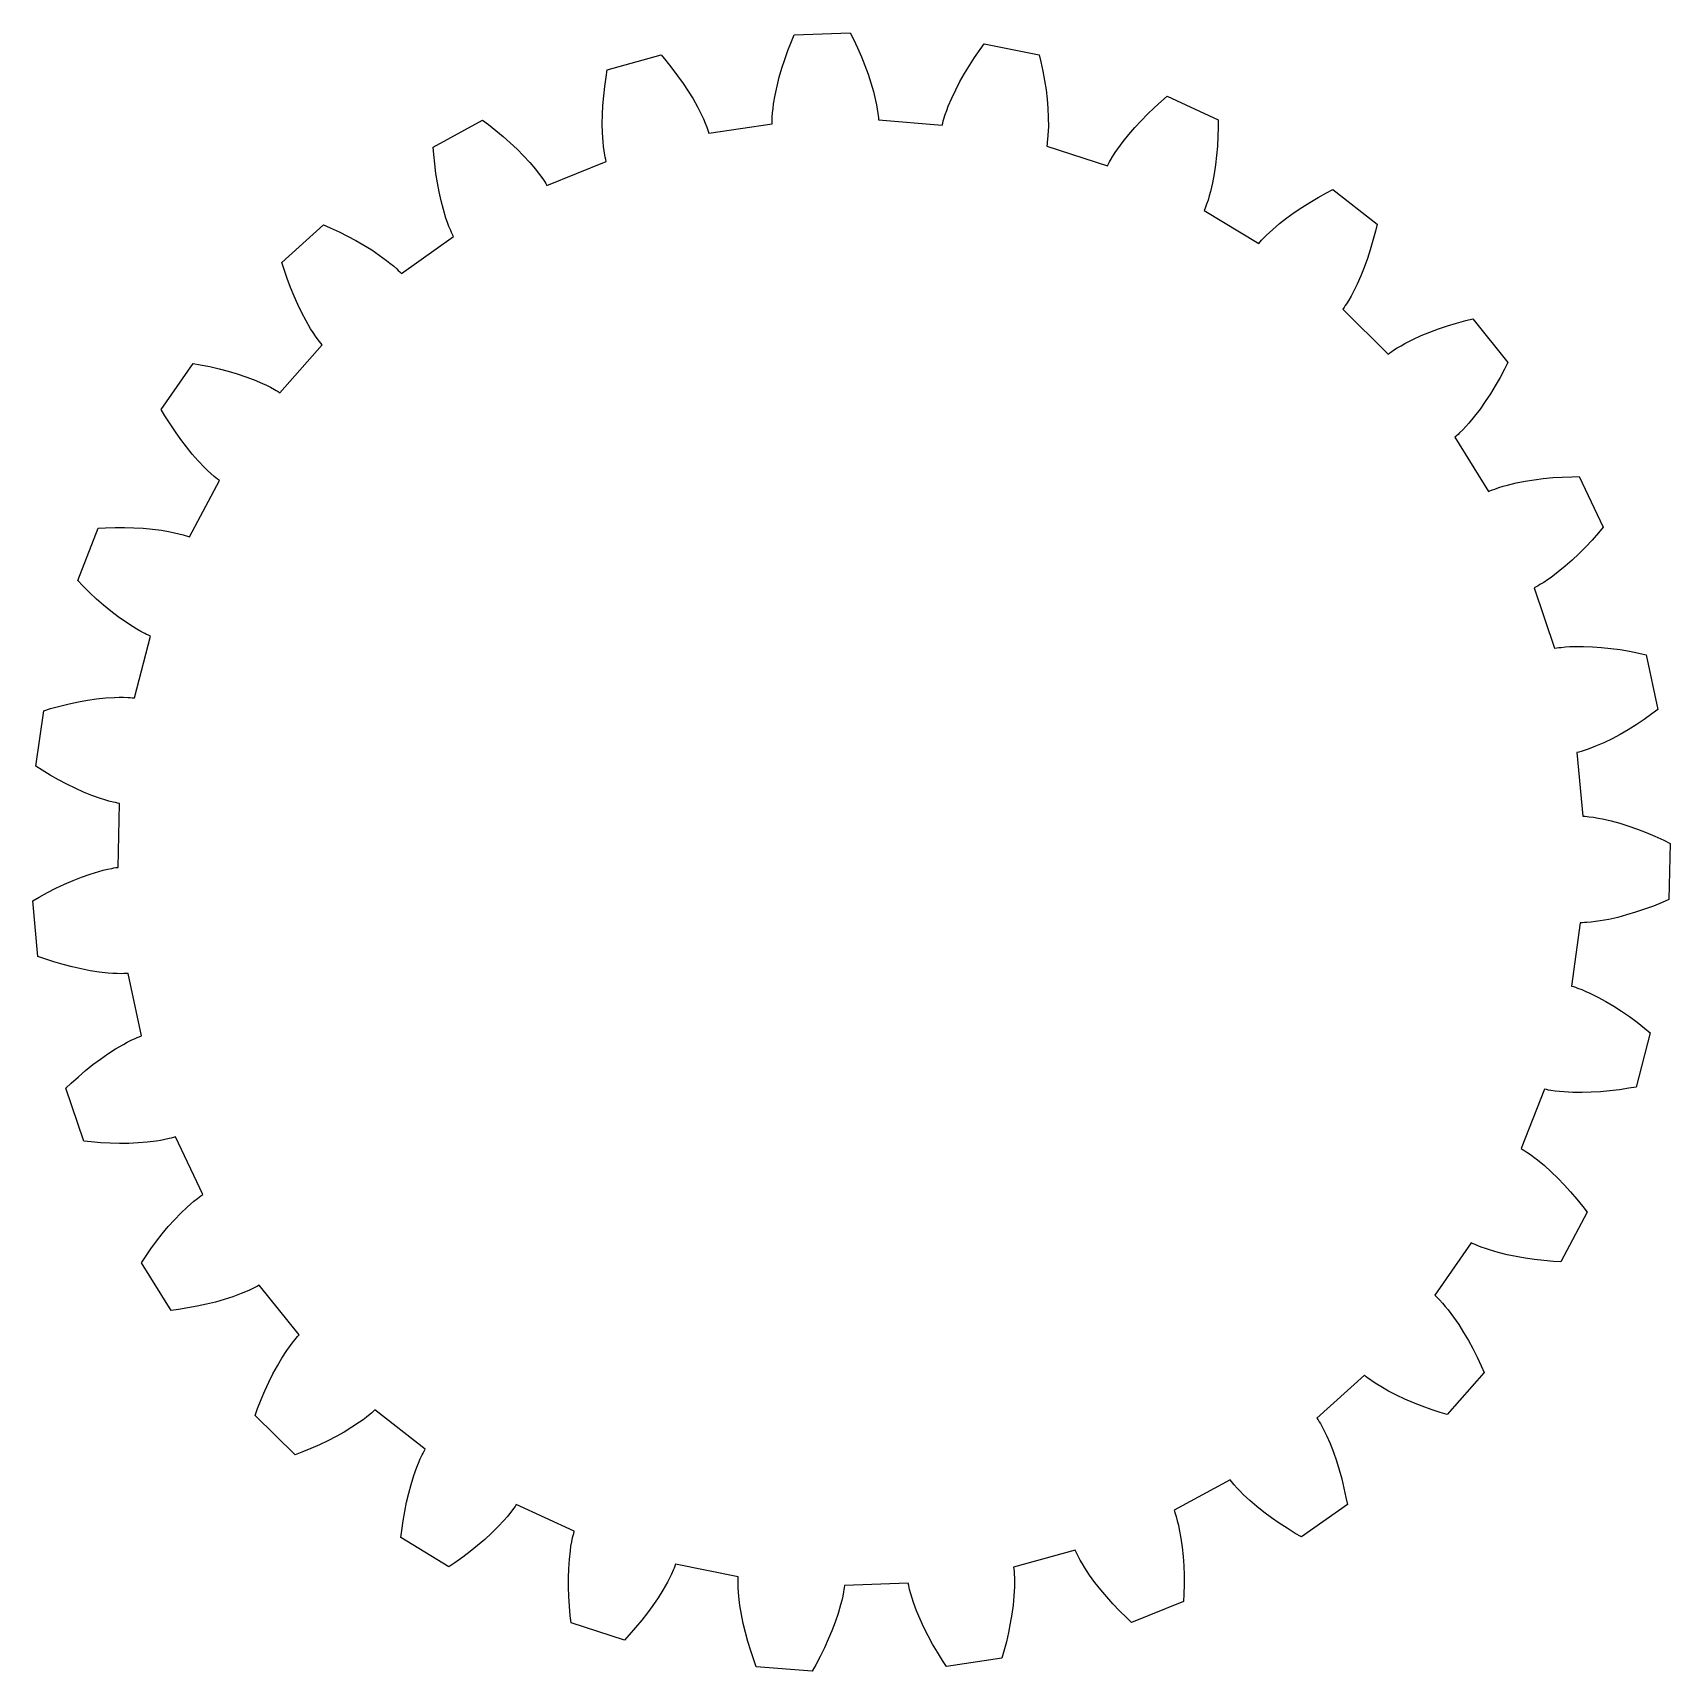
# Model space of a CAD drawing. Extents: x 0 to 47.5, y 0 to 47.5.
import ezdxf

# ---------------------------------------------------------------- set-up
doc = ezdxf.new("R2010")
doc.units = 0

msp = doc.modelspace()

# ---------------------------------------------------------------- linework, layer by layer
for p, q in [((22.11521, 47.45549), (23.73984, 47.51222)), ((23.73984, 47.51222), (23.83425, 47.32368)), ((21.93324, 47.00122), (22.03417, 47.26082)), ((22.03417, 47.26082), (22.11521, 47.45549)), ((23.83425, 47.32368), (23.95305, 47.07176)), ((23.95305, 47.07176), (24.0635, 46.81932)), ((27.34306, 46.79503), (27.50115, 47.02435)), ((27.50115, 47.02435), (27.62489, 47.19509)), ((27.62489, 47.19509), (29.21881, 46.87563)), ((16.69399, 46.43825), (18.26174, 46.86812)), ((18.26174, 46.86812), (18.39709, 46.70643)), ((18.39709, 46.70643), (18.57079, 46.4887)), ((21.75678, 46.48237), (21.84067, 46.74169)), ((21.84067, 46.74169), (21.93324, 47.00122)), ((24.0635, 46.81932), (24.16528, 46.56647)), ((24.16528, 46.56647), (24.25797, 46.31334)), ((27.0517, 46.33086), (27.19314, 46.56385)), ((27.19314, 46.56385), (27.34306, 46.79503)), ((29.21881, 46.87563), (29.2672, 46.67039)), ((29.2672, 46.67039), (29.3247, 46.39786)), ((16.62168, 45.95426), (16.66003, 46.23014)), ((16.66003, 46.23014), (16.69399, 46.43825)), ((18.57079, 46.4887), (18.73648, 46.26853)), ((18.73648, 46.26853), (18.89382, 46.04598)), ((21.61676, 45.96489), (21.68197, 46.22338)), ((21.68197, 46.22338), (21.75678, 46.48237)), ((24.25797, 46.31334), (24.34105, 46.06003)), ((26.79612, 45.85962), (26.91918, 46.0961)), ((26.91918, 46.0961), (27.0517, 46.33086)), ((29.3247, 46.39786), (29.37396, 46.12676)), ((29.37396, 46.12676), (29.41468, 45.85726)), ((16.56963, 45.4087), (16.59146, 45.68038)), ((16.59146, 45.68038), (16.62168, 45.95426)), ((18.89382, 46.04598), (19.04239, 45.82104)), ((19.04239, 45.82104), (19.18164, 45.59372)), ((19.18164, 45.59372), (19.31086, 45.36396)), ((21.51829, 45.45014), (21.56186, 45.70708)), ((21.56186, 45.70708), (21.61676, 45.96489)), ((24.34105, 46.06003), (24.4138, 45.80667)), ((24.4138, 45.80667), (24.47518, 45.55339)), ((26.5816, 45.38145), (26.68325, 45.62141)), ((26.68325, 45.62141), (26.79612, 45.85962)), ((29.41468, 45.85726), (29.4465, 45.58957)), ((29.4465, 45.58957), (29.46892, 45.32393)), ((32.76623, 45.53349), (32.92601, 45.67109)), ((32.92601, 45.67109), (34.40329, 44.99265)), ((16.55273, 44.87288), (16.55657, 45.13944)), ((16.55657, 45.13944), (16.56963, 45.4087)), ((19.31086, 45.36396), (19.429, 45.13167)), ((19.429, 45.13167), (19.48345, 45.01452)), ((21.47811, 45.06701), (21.48768, 45.19435)), ((21.48768, 45.19435), (21.50122, 45.32208)), ((21.50122, 45.32208), (21.51829, 45.45014)), ((24.47518, 45.55339), (24.50114, 45.42684)), ((24.50114, 45.42684), (24.52356, 45.30036)), ((24.52356, 45.30036), (24.54199, 45.174)), ((24.54199, 45.174), (24.5495, 45.11088)), ((26.45415, 45.01792), (26.49283, 45.13961)), ((26.49283, 45.13961), (26.53546, 45.26078)), ((26.53546, 45.26078), (26.5816, 45.38145)), ((29.46892, 45.32393), (29.48128, 45.06062)), ((32.16896, 44.96234), (32.36032, 45.15643)), ((32.36032, 45.15643), (32.55952, 45.34681)), ((32.55952, 45.34681), (32.76623, 45.53349)), ((11.65349, 44.19821), (13.07985, 44.97804)), ((13.07985, 44.97804), (13.24884, 44.85193)), ((13.24884, 44.85193), (13.46806, 44.68012)), ((13.46806, 44.68012), (13.68006, 44.5041)), ((16.55877, 44.60936), (16.55273, 44.87288)), ((19.48345, 45.01452), (19.53443, 44.89662)), ((19.53443, 44.89662), (19.5815, 44.77792)), ((19.5815, 44.77792), (19.60337, 44.71823)), ((19.60337, 44.71823), (19.62394, 44.65827)), ((19.62394, 44.65827), (19.64299, 44.59802)), ((19.64299, 44.59802), (21.47301, 44.87696)), ((21.47301, 44.87696), (21.47325, 44.94016)), ((21.47325, 44.94016), (21.47503, 45.00352)), ((21.47503, 45.00352), (21.47811, 45.06701)), ((24.5495, 45.11088), (24.55569, 45.0478)), ((24.55569, 45.0478), (24.56034, 44.98477)), ((24.56034, 44.98477), (26.40536, 44.83416)), ((26.40536, 44.83416), (26.42016, 44.8956)), ((26.42016, 44.8956), (26.4365, 44.95684)), ((26.4365, 44.95684), (26.45415, 45.01792)), ((29.47867, 44.67088), (29.47132, 44.54265)), ((29.4826, 44.80002), (29.47867, 44.67088)), ((29.48128, 45.06062), (29.4826, 44.80002)), ((31.8116, 44.56274), (31.98588, 44.76447)), ((31.98588, 44.76447), (32.16896, 44.96234)), ((34.40305, 44.78179), (34.39615, 44.50335)), ((34.40329, 44.99265), (34.40305, 44.78179)), ((11.66844, 43.98788), (11.65349, 44.19821)), ((13.68006, 44.5041), (13.88449, 44.32383)), ((13.88449, 44.32383), (14.08093, 44.13922)), ((16.57563, 44.34929), (16.55877, 44.60936)), ((16.58855, 44.22075), (16.57563, 44.34929)), ((16.60483, 44.09334), (16.58855, 44.22075)), ((29.44434, 44.28948), (29.43432, 44.22708)), ((29.43432, 44.22708), (31.19488, 43.65505)), ((29.45286, 44.35229), (29.44434, 44.28948)), ((29.46012, 44.41545), (29.45286, 44.35229)), ((29.47132, 44.54265), (29.46012, 44.41545)), ((31.49258, 44.14693), (31.64683, 44.35699)), ((31.64683, 44.35699), (31.8116, 44.56274)), ((34.38155, 44.22819), (34.35903, 43.95656)), ((34.39615, 44.50335), (34.38155, 44.22819)), ((11.69475, 43.7106), (11.66844, 43.98788)), ((11.7285, 43.43713), (11.69475, 43.7106)), ((14.08093, 44.13922), (14.26885, 43.95014)), ((14.26885, 43.95014), (14.44757, 43.75638)), ((14.44757, 43.75638), (14.6161, 43.55759)), ((14.94739, 43.08767), (16.66375, 43.78113)), ((16.62488, 43.96723), (16.60483, 44.09334)), ((16.63652, 43.90473), (16.62488, 43.96723)), ((16.64941, 43.84267), (16.63652, 43.90473)), ((16.66375, 43.78113), (16.64941, 43.84267)), ((31.19488, 43.65505), (31.22345, 43.71141)), ((31.22345, 43.71141), (31.25347, 43.76724)), ((31.25347, 43.76724), (31.28473, 43.82259)), ((31.28473, 43.82259), (31.35043, 43.93209)), ((31.35043, 43.93209), (31.41986, 44.04015)), ((31.41986, 44.04015), (31.49258, 44.14693)), ((34.32825, 43.68875), (34.28881, 43.4251)), ((34.35903, 43.95656), (34.32825, 43.68875)), ((11.76992, 43.16773), (11.7285, 43.43713)), ((14.6161, 43.55759), (14.69609, 43.45615)), ((14.69609, 43.45615), (14.77289, 43.35319)), ((14.77289, 43.35319), (14.84607, 43.24854)), ((14.84607, 43.24854), (14.88111, 43.1955)), ((34.28881, 43.4251), (34.24011, 43.16604)), ((11.8193, 42.90272), (11.76992, 43.16773)), ((11.87704, 42.64246), (11.8193, 42.90272)), ((14.88111, 43.1955), (14.91495, 43.14191)), ((14.91495, 43.14191), (14.94739, 43.08767)), ((34.1477, 42.78741), (34.11097, 42.66433)), ((34.1813, 42.91216), (34.1477, 42.78741)), ((34.24011, 43.16604), (34.1813, 42.91216)), ((37.30138, 42.73462), (37.54557, 42.8686)), ((37.54557, 42.8686), (37.73277, 42.96564)), ((37.73277, 42.96564), (39.01378, 41.96481)), ((11.94369, 42.38743), (11.87704, 42.64246)), ((12.02006, 42.13827), (11.94369, 42.38743)), ((34.02633, 42.42421), (34.0022, 42.3658)), ((34.0022, 42.3658), (35.58338, 41.40317)), ((34.04911, 42.48336), (34.02633, 42.42421)), ((34.07073, 42.54314), (34.04911, 42.48336)), ((34.11097, 42.66433), (34.07073, 42.54314)), ((36.3928, 42.14418), (36.60891, 42.30027)), ((36.60891, 42.30027), (36.83268, 42.45058)), ((36.83268, 42.45058), (37.06364, 42.59532)), ((37.06364, 42.59532), (37.30138, 42.73462)), ((7.26544, 40.85613), (8.47351, 41.94389)), ((8.47351, 41.94389), (8.66703, 41.86014)), ((8.66703, 41.86014), (8.91997, 41.74352)), ((12.06228, 42.01617), (12.02006, 42.13827)), ((12.10751, 41.89595), (12.06228, 42.01617)), ((12.1561, 41.77786), (12.10751, 41.89595)), ((35.8911, 41.72601), (35.98649, 41.81314)), ((35.98649, 41.81314), (36.18503, 41.98196)), ((36.18503, 41.98196), (36.3928, 42.14418)), ((39.01378, 41.96481), (38.96491, 41.75969)), ((8.91997, 41.74352), (9.16685, 41.62114)), ((9.16685, 41.62114), (9.40734, 41.49287)), ((9.40734, 41.49287), (9.64105, 41.35854)), ((9.64105, 41.35854), (9.86752, 41.21789)), ((10.72667, 40.53515), (12.23684, 41.60574)), ((12.18184, 41.71973), (12.1561, 41.77786)), ((12.20869, 41.66232), (12.18184, 41.71973)), ((12.23684, 41.60574), (12.20869, 41.66232)), ((35.58338, 41.40317), (35.62418, 41.45143)), ((35.62418, 41.45143), (35.66626, 41.49882)), ((35.66626, 41.49882), (35.70944, 41.54548)), ((35.70944, 41.54548), (35.79863, 41.63687)), ((35.79863, 41.63687), (35.8911, 41.72601)), ((38.89398, 41.49034), (38.81633, 41.22597)), ((38.96491, 41.75969), (38.89398, 41.49034)), ((7.3285, 40.65492), (7.26544, 40.85613)), ((9.86752, 41.21789), (10.08611, 41.07057)), ((10.08611, 41.07057), (10.29593, 40.91601)), ((10.29593, 40.91601), (10.39717, 40.83575)), ((38.73177, 40.96686), (38.64006, 40.71336)), ((38.81633, 41.22597), (38.73177, 40.96686)), ((7.41804, 40.39118), (7.3285, 40.65492)), ((7.51395, 40.13286), (7.41804, 40.39118)), ((10.39717, 40.83575), (10.49564, 40.75327)), ((10.49564, 40.75327), (10.59098, 40.66832)), ((10.59098, 40.66832), (10.63731, 40.62479)), ((10.63731, 40.62479), (10.6826, 40.58045)), ((10.6826, 40.58045), (10.72667, 40.53515)), ((38.54088, 40.46591), (38.43375, 40.22507)), ((38.64006, 40.71336), (38.54088, 40.46591)), ((7.61638, 39.88028), (7.51395, 40.13286)), ((38.31798, 39.99159), (38.25651, 39.87795)), ((38.43375, 40.22507), (38.31798, 39.99159)), ((7.72554, 39.6338), (7.61638, 39.88028)), ((7.84175, 39.39388), (7.72554, 39.6338)), ((38.05466, 39.55253), (38.0177, 39.50126)), ((38.0177, 39.50126), (39.33426, 38.19994)), ((38.09046, 39.60483), (38.05466, 39.55253)), ((38.12529, 39.65802), (38.09046, 39.60483)), ((38.19239, 39.76666), (38.12529, 39.65802)), ((38.25651, 39.87795), (38.19239, 39.76666)), ((7.96541, 39.16109), (7.84175, 39.39388)), ((8.09719, 38.93626), (7.96541, 39.16109)), ((40.79145, 38.93101), (41.04955, 39.01857)), ((41.04955, 39.01857), (41.31301, 39.0993)), ((41.31301, 39.0993), (41.58151, 39.17336)), ((41.58151, 39.17336), (41.78605, 39.22461)), ((41.78605, 39.22461), (42.80172, 37.95533)), ((7.20836, 37.07808), (8.43094, 38.46807)), ((8.16643, 38.82719), (8.09719, 38.93626)), ((8.23816, 38.72063), (8.16643, 38.82719)), ((8.31268, 38.61694), (8.23816, 38.72063)), ((8.35113, 38.56631), (8.31268, 38.61694)), ((8.3905, 38.51664), (8.35113, 38.56631)), ((8.43094, 38.46807), (8.3905, 38.51664)), ((39.70815, 38.44311), (39.82106, 38.50589)), ((39.82106, 38.50589), (40.05317, 38.62438)), ((40.05317, 38.62438), (40.29276, 38.7343)), ((40.29276, 38.7343), (40.53904, 38.83636)), ((40.53904, 38.83636), (40.79145, 38.93101)), ((39.33426, 38.19994), (39.38509, 38.23748)), ((39.38509, 38.23748), (39.43698, 38.2739)), ((39.43698, 38.2739), (39.48975, 38.30934)), ((39.48975, 38.30934), (39.59761, 38.3777)), ((39.59761, 38.3777), (39.70815, 38.44311)), ((3.76641, 36.59219), (4.69107, 37.92922)), ((4.69107, 37.92922), (4.89868, 37.89237)), ((4.89868, 37.89237), (5.1717, 37.83722)), ((5.1717, 37.83722), (5.44014, 37.77507)), ((5.44014, 37.77507), (5.70373, 37.70572)), ((5.70373, 37.70572), (5.96213, 37.6289)), ((5.96213, 37.6289), (6.21493, 37.54428)), ((6.21493, 37.54428), (6.46159, 37.45133)), ((42.57573, 37.52128), (42.4392, 37.28194)), ((42.70687, 37.76701), (42.57573, 37.52128)), ((42.80172, 37.95533), (42.70687, 37.76701)), ((6.46159, 37.45133), (6.70141, 37.34933)), ((6.70141, 37.34933), (6.81842, 37.29458)), ((6.81842, 37.29458), (6.93326, 37.23704)), ((6.93326, 37.23704), (7.04562, 37.17636)), ((7.04562, 37.17636), (7.10074, 37.14469)), ((7.10074, 37.14469), (7.15503, 37.11199)), ((7.15503, 37.11199), (7.20836, 37.07808)), ((42.29717, 37.04931), (42.14947, 36.8238)), ((42.4392, 37.28194), (42.29717, 37.04931)), ((3.87417, 36.41094), (3.76641, 36.59219)), ((41.9959, 36.6059), (41.83612, 36.39625)), ((42.14947, 36.8238), (41.9959, 36.6059)), ((4.02213, 36.17496), (3.87417, 36.41094)), ((4.17502, 35.94572), (4.02213, 36.17496)), ((41.5836, 36.09937), (41.49555, 36.00586)), ((41.66962, 36.19576), (41.5836, 36.09937)), ((41.83612, 36.39625), (41.66962, 36.19576)), ((4.33294, 35.72357), (4.17502, 35.94572)), ((4.496, 35.50891), (4.33294, 35.72357)), ((41.31214, 35.82927), (41.26436, 35.7879)), ((41.26436, 35.7879), (42.24533, 34.21803)), ((41.35904, 35.8719), (41.31214, 35.82927)), ((41.4052, 35.91562), (41.35904, 35.8719)), ((41.49555, 36.00586), (41.4052, 35.91562)), ((4.6644, 35.30225), (4.496, 35.50891)), ((4.83842, 35.10426), (4.6644, 35.30225)), ((5.0185, 34.91588), (4.83842, 35.10426)), ((5.11103, 34.82572), (5.0185, 34.91588)), ((5.2054, 34.73858), (5.11103, 34.82572)), ((5.30182, 34.65486), (5.2054, 34.73858)), ((4.58215, 32.90281), (5.45122, 34.53728)), ((5.35091, 34.61447), (5.30182, 34.65486)), ((5.40067, 34.57521), (5.35091, 34.61447)), ((5.45122, 34.53728), (5.40067, 34.57521)), ((42.24533, 34.21803), (42.30345, 34.24285)), ((42.30345, 34.24285), (42.36233, 34.26631)), ((42.36233, 34.26631), (42.42185, 34.28863)), ((42.42185, 34.28863), (42.54257, 34.33027)), ((42.54257, 34.33027), (42.66521, 34.36843)), ((42.66521, 34.36843), (42.78956, 34.40348)), ((42.78956, 34.40348), (43.04274, 34.46524)), ((43.04274, 34.46524), (43.30122, 34.51695)), ((43.30122, 34.51695), (43.56439, 34.55946)), ((43.56439, 34.55946), (43.83183, 34.59335)), ((43.83183, 34.59335), (44.10317, 34.61903)), ((44.10317, 34.61903), (44.37814, 34.63682)), ((44.37814, 34.63682), (44.65649, 34.64696)), ((44.65649, 34.64696), (44.86733, 34.64966)), ((44.86733, 34.64966), (45.56291, 33.18037)), ((1.34504, 31.63625), (1.93643, 33.15048)), ((1.93643, 33.15048), (2.14694, 33.1625)), ((2.14694, 33.1625), (2.42532, 33.1718)), ((2.42532, 33.1718), (2.70086, 33.17323)), ((2.70086, 33.17323), (2.97334, 33.16654)), ((2.97334, 33.16654), (3.24248, 33.15139)), ((3.24248, 33.15139), (3.50798, 33.12734)), ((3.50798, 33.12734), (3.76943, 33.09379)), ((3.76943, 33.09379), (4.02631, 33.04984)), ((4.02631, 33.04984), (4.1528, 33.02355)), ((4.1528, 33.02355), (4.27781, 32.99404)), ((4.27781, 32.99404), (4.40113, 32.96091)), ((4.40113, 32.96091), (4.46207, 32.94281)), ((4.46207, 32.94281), (4.52244, 32.9235)), ((4.52244, 32.9235), (4.58215, 32.90281)), ((45.24291, 32.81014), (45.05487, 32.60873)), ((45.42718, 33.019), (45.24291, 32.81014)), ((45.56291, 33.18037), (45.42718, 33.019)), ((44.86301, 32.41513), (44.66729, 32.22976)), ((45.05487, 32.60873), (44.86301, 32.41513)), ((44.26378, 31.886), (44.05554, 31.72931)), ((44.46761, 32.05315), (44.26378, 31.886)), ((44.66729, 32.22976), (44.46761, 32.05315)), ((1.49169, 31.48474), (1.34504, 31.63625)), ((1.69008, 31.28924), (1.49169, 31.48474)), ((43.62318, 31.45513), (43.56715, 31.4259)), ((43.56715, 31.4259), (44.15963, 29.67213)), ((43.67865, 31.4858), (43.62318, 31.45513)), ((43.73364, 31.5177), (43.67865, 31.4858)), ((43.84236, 31.58467), (43.73364, 31.5177)), ((43.94961, 31.65535), (43.84236, 31.58467)), ((44.05554, 31.72931), (43.94961, 31.65535)), ((1.89171, 31.10144), (1.69008, 31.28924)), ((2.09661, 30.9217), (1.89171, 31.10144)), ((2.30478, 30.75043), (2.09661, 30.9217)), ((2.5163, 30.58817), (2.30478, 30.75043)), ((2.73129, 30.43565), (2.5163, 30.58817)), ((2.94996, 30.29387), (2.73129, 30.43565)), ((3.06078, 30.22748), (2.94996, 30.29387)), ((2.98962, 28.23444), (3.45832, 30.02527)), ((3.1727, 30.16445), (3.06078, 30.22748)), ((3.28583, 30.10523), (3.1727, 30.16445)), ((3.34291, 30.07725), (3.28583, 30.10523)), ((3.40039, 30.05052), (3.34291, 30.07725)), ((3.45832, 30.02527), (3.40039, 30.05052)), ((44.15963, 29.67213), (44.22191, 29.68287)), ((44.22191, 29.68287), (44.28461, 29.69212)), ((44.28461, 29.69212), (44.34768, 29.70011)), ((44.34768, 29.70011), (44.47474, 29.71279)), ((44.47474, 29.71279), (44.60288, 29.72164)), ((44.60288, 29.72164), (44.73196, 29.72706)), ((44.73196, 29.72706), (44.99256, 29.72877)), ((44.99256, 29.72877), (45.256, 29.71948)), ((45.256, 29.71948), (45.52188, 29.70015)), ((45.52188, 29.70015), (45.78992, 29.67145)), ((45.78992, 29.67145), (46.05988, 29.63387)), ((46.05988, 29.63387), (46.33154, 29.58777)), ((46.33154, 29.58777), (46.60472, 29.53344)), ((46.60472, 29.53344), (46.8105, 29.48744)), ((46.8105, 29.48744), (47.14849, 27.89735)), ((0.82889, 27.99878), (1.09667, 28.06372)), ((1.09667, 28.06372), (1.36335, 28.12004)), ((1.36335, 28.12004), (1.62873, 28.16737)), ((1.62873, 28.16737), (1.89262, 28.2052)), ((1.89262, 28.2052), (2.15476, 28.23284)), ((2.15476, 28.23284), (2.41485, 28.24932)), ((2.41485, 28.24932), (2.54399, 28.25291)), ((2.54399, 28.25291), (2.67244, 28.25302)), ((2.67244, 28.25302), (2.80008, 28.24923)), ((2.80008, 28.24923), (2.86355, 28.24566)), ((2.86355, 28.24566), (2.92674, 28.24081)), ((2.92674, 28.24081), (2.98962, 28.23444)), ((0.13185, 26.25549), (0.35809, 27.86529)), ((0.35809, 27.86529), (0.56016, 27.92553)), ((0.56016, 27.92553), (0.82889, 27.99878)), ((46.75174, 27.61089), (46.52231, 27.45828)), ((46.9792, 27.77163), (46.75174, 27.61089)), ((47.14849, 27.89735), (46.9792, 27.77163)), ((46.05779, 27.1789), (45.82275, 27.0531)), ((46.29098, 27.31414), (46.05779, 27.1789)), ((46.52231, 27.45828), (46.29098, 27.31414)), ((44.86317, 26.66595), (44.80191, 26.65043)), ((44.80191, 26.65043), (44.97398, 24.80728)), ((44.92422, 26.68299), (44.86317, 26.66595)), ((44.98508, 26.70135), (44.92422, 26.68299)), ((45.10632, 26.74144), (44.98508, 26.70135)), ((45.22698, 26.78548), (45.10632, 26.74144)), ((45.34711, 26.83302), (45.22698, 26.78548)), ((45.58588, 26.93746), (45.34711, 26.83302)), ((45.82275, 27.0531), (45.58588, 26.93746)), ((0.30948, 26.14188), (0.13185, 26.25549)), ((0.54761, 25.9974), (0.30948, 26.14188)), ((0.78712, 25.86117), (0.54761, 25.9974)), ((1.02794, 25.73352), (0.78712, 25.86117)), ((1.27, 25.61488), (1.02794, 25.73352)), ((1.51324, 25.50578), (1.27, 25.61488)), ((1.75761, 25.40694), (1.51324, 25.50578)), ((2.00308, 25.31942), (1.75761, 25.40694)), ((2.12623, 25.28037), (2.00308, 25.31942)), ((2.24966, 25.24486), (2.12623, 25.28037)), ((2.37341, 25.21332), (2.24966, 25.24486)), ((2.4354, 25.19925), (2.37341, 25.21332)), ((2.49749, 25.1865), (2.4354, 25.19925)), ((2.55968, 25.17529), (2.49749, 25.1865)), ((2.51661, 23.32464), (2.55968, 25.17529)), ((44.97398, 24.80728), (44.97398, 24.80728)), ((44.97398, 24.80728), (45.03705, 24.80337)), ((45.03705, 24.80337), (45.1002, 24.79792)), ((45.1002, 24.79792), (45.16341, 24.79114)), ((45.16341, 24.79114), (45.28998, 24.77418)), ((45.28998, 24.77418), (45.4167, 24.75324)), ((45.4167, 24.75324), (45.54355, 24.72875)), ((45.54355, 24.72875), (45.79752, 24.67032)), ((45.79752, 24.67032), (46.05171, 24.60052)), ((46.05171, 24.60052), (46.30597, 24.5204)), ((46.30597, 24.5204), (46.56017, 24.43066)), ((46.56017, 24.43066), (46.81418, 24.33183)), ((46.81418, 24.33183), (47.06789, 24.22432)), ((47.06789, 24.22432), (47.32118, 24.10846)), ((47.32118, 24.10846), (47.5108, 24.01625)), ((47.5108, 24.01625), (47.47298, 22.39107)), ((2.07873, 23.23984), (2.20369, 23.26958)), ((2.20369, 23.26958), (2.32876, 23.29532)), ((2.32876, 23.29532), (2.39135, 23.30649)), ((2.39135, 23.30649), (2.45396, 23.31634)), ((2.45396, 23.31634), (2.51661, 23.32464)), ((0.71406, 22.72198), (0.96056, 22.83828)), ((0.96056, 22.83828), (1.20787, 22.94554)), ((1.20787, 22.94554), (1.45592, 23.0432)), ((1.45592, 23.0432), (1.70462, 23.13056)), ((1.70462, 23.13056), (1.9539, 23.20657)), ((1.9539, 23.20657), (2.07873, 23.23984)), ((0.04114, 22.35857), (0.22388, 22.46379)), ((0.19224, 20.73999), (0.04114, 22.35857)), ((0.22388, 22.46379), (0.46847, 22.59703)), ((0.46847, 22.59703), (0.71406, 22.72198)), ((47.47298, 22.39107), (47.27926, 22.30777)), ((45.98828, 21.87531), (45.73112, 21.81742)), ((46.24599, 21.94352), (45.98828, 21.87531)), ((46.50409, 22.02134), (46.24599, 21.94352)), ((46.76242, 22.10824), (46.50409, 22.02134)), ((47.02086, 22.20382), (46.76242, 22.10824)), ((47.27926, 22.30777), (47.02086, 22.20382)), ((44.90209, 21.71891), (44.64446, 19.88577)), ((44.96528, 21.71989), (44.90209, 21.71891)), ((45.02862, 21.7224), (44.96528, 21.71989)), ((45.09207, 21.72622), (45.02862, 21.7224)), ((45.21929, 21.73728), (45.09207, 21.72622)), ((45.34685, 21.7523), (45.21929, 21.73728)), ((45.47471, 21.77086), (45.34685, 21.7523)), ((45.73112, 21.81742), (45.47471, 21.77086)), ((0.39129, 20.67041), (0.19224, 20.73999)), ((0.65632, 20.58474), (0.39129, 20.67041)), ((0.9208, 20.50741), (0.65632, 20.58474)), ((1.18456, 20.43874), (0.9208, 20.50741)), ((1.44746, 20.37912), (1.18456, 20.43874)), ((1.7093, 20.32905), (1.44746, 20.37912)), ((1.96987, 20.28924), (1.7093, 20.32905)), ((2.22891, 20.26068), (1.96987, 20.28924)), ((2.35775, 20.25109), (2.22891, 20.26068)), ((2.48605, 20.245), (2.35775, 20.25109)), ((2.61372, 20.24285), (2.48605, 20.245)), ((2.67729, 20.24346), (2.61372, 20.24285)), ((2.74065, 20.24537), (2.67729, 20.24346)), ((2.80375, 20.24881), (2.74065, 20.24537)), ((3.18863, 18.4381), (2.80375, 20.24881)), ((44.64446, 19.88577), (44.70494, 19.86742)), ((44.70494, 19.86742), (44.76512, 19.84755)), ((44.76512, 19.84755), (44.82507, 19.82638)), ((44.82507, 19.82638), (44.94431, 19.78069)), ((44.94431, 19.78069), (45.06279, 19.73108)), ((45.06279, 19.73108), (45.18057, 19.67801)), ((45.18057, 19.67801), (45.41422, 19.56258)), ((45.41422, 19.56258), (45.64546, 19.43604)), ((45.64546, 19.43604), (45.87439, 19.29944)), ((45.87439, 19.29944), (46.10104, 19.1535)), ((46.10104, 19.1535), (46.32541, 18.99875)), ((46.32541, 18.99875), (46.54749, 18.83564)), ((46.93048, 18.53103), (46.51888, 16.95838)), ((46.54749, 18.83564), (46.76723, 18.66449)), ((46.76723, 18.66449), (46.93048, 18.53103)), ((2.22144, 17.91964), (2.44329, 18.062)), ((2.44329, 18.062), (2.66832, 18.19345)), ((2.66832, 18.19345), (2.78211, 18.25461)), ((2.78211, 18.25461), (2.89684, 18.31236)), ((2.89684, 18.31236), (3.01261, 18.36626)), ((3.01261, 18.36626), (3.07093, 18.39156)), ((3.07093, 18.39156), (3.12958, 18.41558)), ((3.12958, 18.41558), (3.18863, 18.4381)), ((1.57365, 17.43599), (1.78668, 17.606)), ((1.78668, 17.606), (2.0026, 17.7674)), ((2.0026, 17.7674), (2.22144, 17.91964)), ((1.15622, 17.07172), (1.36349, 17.25778)), ((1.36349, 17.25778), (1.57365, 17.43599)), ((1.00268, 16.92719), (1.15622, 17.07172)), ((1.52298, 15.38709), (1.00268, 16.92719)), ((43.86229, 16.89723), (43.18885, 15.17291)), ((43.924, 16.8836), (43.86229, 16.89723)), ((43.98621, 16.87144), (43.924, 16.8836)), ((44.04883, 16.86053), (43.98621, 16.87144)), ((44.17517, 16.84194), (44.04883, 16.86053)), ((44.30276, 16.82715), (44.17517, 16.84194)), ((44.43145, 16.81572), (44.30276, 16.82715)), ((44.69169, 16.80189), (44.43145, 16.81572)), ((44.95527, 16.79892), (44.69169, 16.80189)), ((45.22176, 16.80586), (44.95527, 16.79892)), ((45.49085, 16.82205), (45.22176, 16.80586)), ((45.76226, 16.84704), (45.49085, 16.82205)), ((46.03577, 16.88045), (45.76226, 16.84704)), ((46.31118, 16.922), (46.03577, 16.88045)), ((46.51888, 16.95838), (46.31118, 16.922)), ((1.73271, 15.36529), (1.52298, 15.38709)), ((2.01035, 15.34305), (1.73271, 15.36529)), ((2.28553, 15.3288), (2.01035, 15.34305)), ((2.55802, 15.32281), (2.28553, 15.3288)), ((2.82758, 15.32542), (2.55802, 15.32281)), ((3.09391, 15.33709), (2.82758, 15.32542)), ((3.35664, 15.35844), (3.09391, 15.33709)), ((3.61528, 15.39039), (3.35664, 15.35844)), ((3.74286, 15.41077), (3.61528, 15.39039)), ((3.8691, 15.43443), (3.74286, 15.41077)), ((3.99384, 15.46178), (3.8691, 15.43443)), ((4.05555, 15.47703), (3.99384, 15.46178)), ((4.11676, 15.4935), (4.05555, 15.47703)), ((4.17736, 15.5114), (4.11676, 15.4935)), ((4.96944, 13.83826), (4.17736, 15.5114)), ((43.18885, 15.17291), (43.24346, 15.14111)), ((43.24346, 15.14111), (43.29745, 15.10789)), ((43.29745, 15.10789), (43.35089, 15.07347)), ((43.35089, 15.07347), (43.45638, 15.00151)), ((43.45638, 15.00151), (43.56023, 14.92592)), ((43.56023, 14.92592), (43.6626, 14.84711)), ((43.6626, 14.84711), (43.86333, 14.68091)), ((43.86333, 14.68091), (44.05916, 14.50446)), ((44.05916, 14.50446), (44.25041, 14.31874)), ((44.25041, 14.31874), (44.43729, 14.12447)), ((4.86565, 13.76583), (4.91719, 13.80273)), ((4.91719, 13.80273), (4.96944, 13.83826)), ((44.43729, 14.12447), (44.61993, 13.92215)), ((44.61993, 13.92215), (44.79841, 13.71222)), ((4.14789, 13.11072), (4.33093, 13.30041)), ((4.33093, 13.30041), (4.51958, 13.48021)), ((4.51958, 13.48021), (4.6162, 13.56597)), ((4.6162, 13.56597), (4.71452, 13.64862)), ((4.71452, 13.64862), (4.81474, 13.72776)), ((4.81474, 13.72776), (4.86565, 13.76583)), ((45.10083, 13.32749), (44.33764, 11.89216)), ((44.79841, 13.71222), (44.97276, 13.495)), ((44.97276, 13.495), (45.10083, 13.32749)), ((3.79718, 12.70528), (3.97006, 12.91212)), ((3.97006, 12.91212), (4.14789, 13.11072)), ((3.46571, 12.26885), (3.6291, 12.49072)), ((3.6291, 12.49072), (3.79718, 12.70528)), ((41.73856, 12.44531), (40.68562, 10.92278)), ((41.79546, 12.41782), (41.73856, 12.44531)), ((41.85319, 12.39164), (41.79546, 12.41782)), ((41.91161, 12.36658), (41.85319, 12.39164)), ((42.03026, 12.31936), (41.91161, 12.36658)), ((3.19086, 11.86396), (3.30693, 12.04)), ((3.30693, 12.04), (3.46571, 12.26885)), ((42.151, 12.27554), (42.03026, 12.31936)), ((42.27358, 12.23474), (42.151, 12.27554)), ((42.52361, 12.16127), (42.27358, 12.23474)), ((42.7794, 12.09759), (42.52361, 12.16127)), ((43.04031, 12.04288), (42.7794, 12.09759)), ((43.30588, 11.99659), (43.04031, 12.04288)), ((43.57574, 11.95831), (43.30588, 11.99659)), ((43.84958, 11.92774), (43.57574, 11.95831)), ((44.12716, 11.90466), (43.84958, 11.92774)), ((44.33764, 11.89216), (44.12716, 11.90466)), ((4.05231, 10.48536), (3.19086, 11.86396)), ((6.08745, 10.97109), (5.84315, 10.88036)), ((6.20689, 11.02034), (6.08745, 10.97109)), ((6.32427, 11.07248), (6.20689, 11.02034)), ((6.43934, 11.12786), (6.32427, 11.07248)), ((6.49587, 11.15693), (6.43934, 11.12786)), ((6.55163, 11.18707), (6.49587, 11.15693)), ((6.60647, 11.21847), (6.55163, 11.18707)), ((7.76306, 9.77309), (6.60647, 11.21847)), ((40.68562, 10.92278), (40.73142, 10.87924)), ((4.26141, 10.51252), (4.05231, 10.48536)), ((4.5367, 10.5549), (4.26141, 10.51252)), ((4.80774, 10.6045), (4.5367, 10.5549)), ((5.07427, 10.66151), (4.80774, 10.6045)), ((5.33596, 10.72622), (5.07427, 10.66151)), ((5.59242, 10.79899), (5.33596, 10.72622)), ((5.84315, 10.88036), (5.59242, 10.79899)), ((40.73142, 10.87924), (40.77629, 10.83447)), ((40.77629, 10.83447), (40.82036, 10.78865)), ((40.82036, 10.78865), (40.90641, 10.6943)), ((40.90641, 10.6943), (40.99003, 10.5968)), ((40.99003, 10.5968), (41.07146, 10.4965)), ((41.07146, 10.4965), (41.22845, 10.28849)), ((41.22845, 10.28849), (41.37831, 10.07163)), ((41.37831, 10.07163), (41.52158, 9.84682)), ((7.48213, 9.42668), (7.55874, 9.52977)), ((7.55874, 9.52977), (7.638, 9.62989)), ((7.638, 9.62989), (7.67876, 9.67867)), ((7.67876, 9.67867), (7.7204, 9.72647)), ((7.7204, 9.72647), (7.76306, 9.77309)), ((41.52158, 9.84682), (41.65862, 9.61468)), ((41.65862, 9.61468), (41.78968, 9.3757)), ((7.13143, 8.87571), (7.26579, 9.10249)), ((7.26579, 9.10249), (7.40789, 9.32095)), ((7.40789, 9.32095), (7.48213, 9.42668)), ((41.78968, 9.3757), (41.91493, 9.13026)), ((41.91493, 9.13026), (42.03448, 8.8787)), ((6.88367, 8.40031), (7.00419, 8.64144)), ((7.00419, 8.64144), (7.13143, 8.87571)), ((38.64539, 8.60315), (37.26971, 7.36449)), ((38.69442, 8.56328), (38.64539, 8.60315)), ((38.74455, 8.5245), (38.69442, 8.56328)), ((42.12047, 8.68617), (41.04685, 7.46552)), ((42.03448, 8.8787), (42.12047, 8.68617)), ((6.66178, 7.8992), (6.7696, 8.15277)), ((6.7696, 8.15277), (6.88367, 8.40031)), ((38.79562, 8.48664), (38.74455, 8.5245)), ((38.90018, 8.41333), (38.79562, 8.48664)), ((39.00756, 8.34285), (38.90018, 8.41333)), ((39.11742, 8.27488), (39.00756, 8.34285)), ((39.34378, 8.14572), (39.11742, 8.27488)), ((39.57799, 8.02477), (39.34378, 8.14572)), ((6.48772, 7.44184), (6.56006, 7.6399)), ((6.56006, 7.6399), (6.66178, 7.8992)), ((9.96012, 7.60144), (9.91399, 7.55825)), ((11.41886, 6.46176), (9.96012, 7.60144)), ((39.81925, 7.91137), (39.57799, 8.02477)), ((40.06698, 7.80508), (39.81925, 7.91137)), ((40.32074, 7.7056), (40.06698, 7.80508)), ((40.58015, 7.6127), (40.32074, 7.7056)), ((40.84492, 7.52623), (40.58015, 7.6127)), ((7.64387, 6.29906), (6.48772, 7.44184)), ((9.51214, 7.24104), (9.29535, 7.09641)), ((9.617, 7.3165), (9.51214, 7.24104)), ((9.7192, 7.39431), (9.617, 7.3165)), ((9.81839, 7.47473), (9.7192, 7.39431)), ((9.86669, 7.51606), (9.81839, 7.47473)), ((9.91399, 7.55825), (9.86669, 7.51606)), ((37.26971, 7.36449), (37.30424, 7.31156)), ((37.30424, 7.31156), (37.33757, 7.25765)), ((37.33757, 7.25765), (37.36989, 7.2029)), ((37.36989, 7.2029), (37.43186, 7.09125)), ((41.04685, 7.46552), (40.84492, 7.52623)), ((8.59767, 6.70615), (8.35147, 6.58921)), ((8.83738, 6.82946), (8.59767, 6.70615)), ((9.07015, 6.95942), (8.83738, 6.82946)), ((9.29535, 7.09641), (9.07015, 6.95942)), ((37.43186, 7.09125), (37.49074, 6.9771)), ((37.49074, 6.9771), (37.54685, 6.86072)), ((37.54685, 6.86072), (37.65163, 6.62211)), ((7.84108, 6.37371), (7.64387, 6.29906)), ((8.09917, 6.47844), (7.84108, 6.37371)), ((8.35147, 6.58921), (8.09917, 6.47844)), ((11.22539, 6.05989), (11.27616, 6.17788)), ((11.27616, 6.17788), (11.3302, 6.29358)), ((11.3302, 6.29358), (11.35861, 6.35044)), ((11.35861, 6.35044), (11.3881, 6.40655)), ((11.3881, 6.40655), (11.41886, 6.46176)), ((37.65163, 6.62211), (37.74744, 6.37654)), ((37.74744, 6.37654), (37.835, 6.12475)), ((11.08965, 5.69455), (11.17754, 5.93989)), ((11.17754, 5.93989), (11.22539, 6.05989)), ((37.835, 6.12475), (37.91482, 5.86726)), ((37.91482, 5.86726), (37.98723, 5.6045)), ((10.94142, 5.1856), (11.01121, 5.44289)), ((11.01121, 5.44289), (11.08965, 5.69455)), ((34.74953, 5.5779), (33.12528, 4.68988)), ((34.78805, 5.5278), (34.74953, 5.5779)), ((34.82788, 5.47849), (34.78805, 5.5278)), ((34.86884, 5.42988), (34.82788, 5.47849)), ((34.95368, 5.33443), (34.86884, 5.42988)), ((35.04191, 5.24109), (34.95368, 5.33443)), ((35.13314, 5.14962), (35.04191, 5.24109)), ((37.98723, 5.6045), (38.0525, 5.3368)), ((38.0525, 5.3368), (38.11082, 5.06444)), ((10.82586, 4.656), (10.87976, 4.92318)), ((10.87976, 4.92318), (10.94142, 5.1856)), ((13.9863, 4.75069), (13.94883, 4.69934)), ((14.0226, 4.80265), (13.9863, 4.75069)), ((14.05752, 4.85532), (14.0226, 4.80265)), ((15.73976, 4.08276), (14.05752, 4.85532)), ((35.3236, 4.97174), (35.13314, 5.14962)), ((35.52361, 4.80004), (35.3236, 4.97174)), ((35.73222, 4.63405), (35.52361, 4.80004)), ((38.15009, 4.85727), (36.82391, 3.91712)), ((38.11082, 5.06444), (38.15009, 4.85727)), ((10.74024, 4.10864), (10.77942, 4.3844)), ((10.77942, 4.3844), (10.82586, 4.656)), ((13.70473, 4.40132), (13.52713, 4.21059)), ((13.78935, 4.49893), (13.70473, 4.40132)), ((13.87086, 4.59821), (13.78935, 4.49893)), ((13.94883, 4.69934), (13.87086, 4.59821)), ((33.12528, 4.68988), (33.14667, 4.63041)), ((33.14667, 4.63041), (33.16667, 4.57027)), ((33.16667, 4.57027), (33.18549, 4.50954)), ((33.18549, 4.50954), (33.22005, 4.38661)), ((33.22005, 4.38661), (33.25101, 4.26195)), ((35.94876, 4.4735), (35.73222, 4.63405)), ((36.17273, 4.31818), (35.94876, 4.4735)), ((36.40373, 4.16796), (36.17273, 4.31818)), ((10.71552, 3.89923), (10.74024, 4.10864)), ((12.10405, 3.05388), (10.71552, 3.89923)), ((13.14307, 3.84522), (12.93826, 3.66995)), ((13.33959, 4.02536), (13.14307, 3.84522)), ((13.52713, 4.21059), (13.33959, 4.02536)), ((15.66638, 3.77362), (15.69228, 3.89867)), ((15.69228, 3.89867), (15.70681, 3.96055)), ((15.70681, 3.96055), (15.72257, 4.02195)), ((15.72257, 4.02195), (15.73976, 4.08276)), ((33.25101, 4.26195), (33.27877, 4.13578)), ((33.27877, 4.13578), (33.32571, 3.87943)), ((33.32571, 3.87943), (33.3623, 3.61839)), ((36.64142, 4.02276), (36.40373, 4.16796)), ((36.82391, 3.91712), (36.64142, 4.02276)), ((12.50571, 3.33342), (12.27873, 3.172)), ((12.72566, 3.49939), (12.50571, 3.33342)), ((12.93826, 3.66995), (12.72566, 3.49939)), ((15.59636, 3.26031), (15.6253, 3.51931)), ((15.6253, 3.51931), (15.64419, 3.64711)), ((15.64419, 3.64711), (15.66638, 3.77362)), ((30.26102, 3.53264), (28.47576, 3.04313)), ((30.28694, 3.475), (30.26102, 3.53264)), ((30.31433, 3.41784), (30.28694, 3.475)), ((30.34298, 3.36109), (30.31433, 3.41784)), ((30.40351, 3.24866), (30.34298, 3.36109)), ((33.3623, 3.61839), (33.38943, 3.35319)), ((33.38943, 3.35319), (33.40771, 3.08424)), ((12.27873, 3.172), (12.10405, 3.05388)), ((15.5695, 2.7309), (15.57807, 2.99735)), ((15.57807, 2.99735), (15.59636, 3.26031)), ((18.60798, 2.9513), (18.55543, 2.83491)), ((18.6326, 3.00991), (18.60798, 2.9513)), ((18.65593, 3.06884), (18.6326, 3.00991)), ((18.67777, 3.12814), (18.65593, 3.06884)), ((20.49283, 2.76436), (18.67777, 3.12814)), ((28.47576, 3.04313), (28.48286, 2.98033)), ((28.48286, 2.98033), (28.48845, 2.9172)), ((28.48845, 2.9172), (28.49276, 2.85377)), ((28.49276, 2.85377), (28.49803, 2.72618)), ((30.46784, 3.13748), (30.40351, 3.24866)), ((30.53552, 3.02743), (30.46784, 3.13748)), ((30.67983, 2.81043), (30.53552, 3.02743)), ((33.40771, 3.08424), (33.41758, 2.81186)), ((15.57002, 2.46133), (15.5695, 2.7309)), ((15.57918, 2.18893), (15.57002, 2.46133)), ((18.31036, 2.37848), (18.1706, 2.15499)), ((18.43918, 2.60502), (18.31036, 2.37848)), ((18.49902, 2.71952), (18.43918, 2.60502)), ((18.55543, 2.83491), (18.49902, 2.71952)), ((20.48895, 2.63785), (20.49013, 2.70122)), ((20.48908, 2.57428), (20.48895, 2.63785)), ((20.49272, 2.44663), (20.48908, 2.57428)), ((20.49013, 2.70122), (20.49283, 2.76436)), ((20.5003, 2.31841), (20.49272, 2.44663)), ((23.55511, 2.38756), (23.54467, 2.32485)), ((23.56422, 2.45029), (23.55511, 2.38756)), ((23.5718, 2.51303), (23.56422, 2.45029)), ((25.42182, 2.57763), (23.5718, 2.51303)), ((25.43376, 2.51557), (25.42182, 2.57763)), ((25.44723, 2.45364), (25.43376, 2.51557)), ((25.46201, 2.39181), (25.44723, 2.45364)), ((25.49499, 2.26844), (25.46201, 2.39181)), ((28.49733, 2.46857), (28.48388, 2.20831)), ((28.49941, 2.59775), (28.49733, 2.46857)), ((28.49803, 2.72618), (28.49941, 2.59775)), ((30.83484, 2.59723), (30.67983, 2.81043)), ((30.99955, 2.38761), (30.83484, 2.59723)), ((31.17323, 2.18144), (30.99955, 2.38761)), ((33.41935, 2.53632), (33.41329, 2.25785)), ((33.41758, 2.81186), (33.41935, 2.53632)), ((15.59663, 1.91393), (15.57918, 2.18893)), ((15.6221, 1.63657), (15.59663, 1.91393)), ((18.02092, 1.93439), (17.86204, 1.71661)), ((18.1706, 2.15499), (18.02092, 1.93439)), ((20.51139, 2.1897), (20.5003, 2.31841)), ((20.54296, 1.93101), (20.51139, 2.1897)), ((20.58581, 1.67092), (20.54296, 1.93101)), ((23.46028, 1.94898), (23.38718, 1.69884)), ((23.4921, 2.07419), (23.46028, 1.94898)), ((23.52038, 2.19949), (23.4921, 2.07419)), ((23.54467, 2.32485), (23.52038, 2.19949)), ((25.53194, 2.14543), (25.49499, 2.26844)), ((25.57241, 2.02274), (25.53194, 2.14543)), ((25.66279, 1.7783), (25.57241, 2.02274)), ((28.45928, 1.94587), (28.42453, 1.68156)), ((28.48388, 2.20831), (28.45928, 1.94587)), ((31.35534, 1.97866), (31.17323, 2.18144)), ((31.54547, 1.77922), (31.35534, 1.97866)), ((33.40372, 2.04721), (31.89648, 1.43824)), ((33.41329, 2.25785), (33.40372, 2.04721)), ((15.64634, 1.42711), (15.6221, 1.63657)), ((17.1924, 0.92476), (15.64634, 1.42711)), ((17.69451, 1.50161), (17.51876, 1.2894)), ((17.86204, 1.71661), (17.69451, 1.50161)), ((20.63892, 1.40968), (20.58581, 1.67092)), ((23.30272, 1.44914), (23.20794, 1.19997)), ((23.38718, 1.69884), (23.30272, 1.44914)), ((25.76446, 1.5351), (25.66279, 1.7783)), ((25.87638, 1.29315), (25.76446, 1.5351)), ((28.42453, 1.68156), (28.38029, 1.41564)), ((31.74327, 1.58312), (31.54547, 1.77922)), ((31.89648, 1.43824), (31.74327, 1.58312)), ((17.33512, 1.07998), (17.1924, 0.92476)), ((17.51876, 1.2894), (17.33512, 1.07998)), ((20.70159, 1.14749), (20.63892, 1.40968)), ((20.77333, 0.88454), (20.70159, 1.14749)), ((23.10358, 0.95142), (22.99015, 0.70358)), ((23.20794, 1.19997), (23.10358, 0.95142)), ((25.99784, 1.05249), (25.87638, 1.29315)), ((26.12828, 0.81317), (25.99784, 1.05249)), ((28.32707, 1.14832), (28.26526, 0.8798)), ((28.38029, 1.41564), (28.32707, 1.14832)), ((20.85373, 0.62099), (20.77333, 0.88454)), ((20.94247, 0.35697), (20.85373, 0.62099)), ((22.99015, 0.70358), (22.86807, 0.45656)), ((26.26729, 0.57526), (26.12828, 0.81317)), ((26.41453, 0.33883), (26.26729, 0.57526)), ((28.19514, 0.61024), (28.13725, 0.40748)), ((28.26526, 0.8798), (28.19514, 0.61024)), ((21.01436, 0.15875), (20.94247, 0.35697)), ((22.63459, 0.02649), (21.01436, 0.15875)), ((22.73768, 0.21043), (22.63459, 0.02649)), ((22.86807, 0.45656), (22.73768, 0.21043)), ((26.5302, 0.16253), (26.41453, 0.33883)), ((28.13725, 0.40748), (26.5302, 0.16253))]:
    msp.add_line(p, q)

doc.saveas('drawing.dxf')
